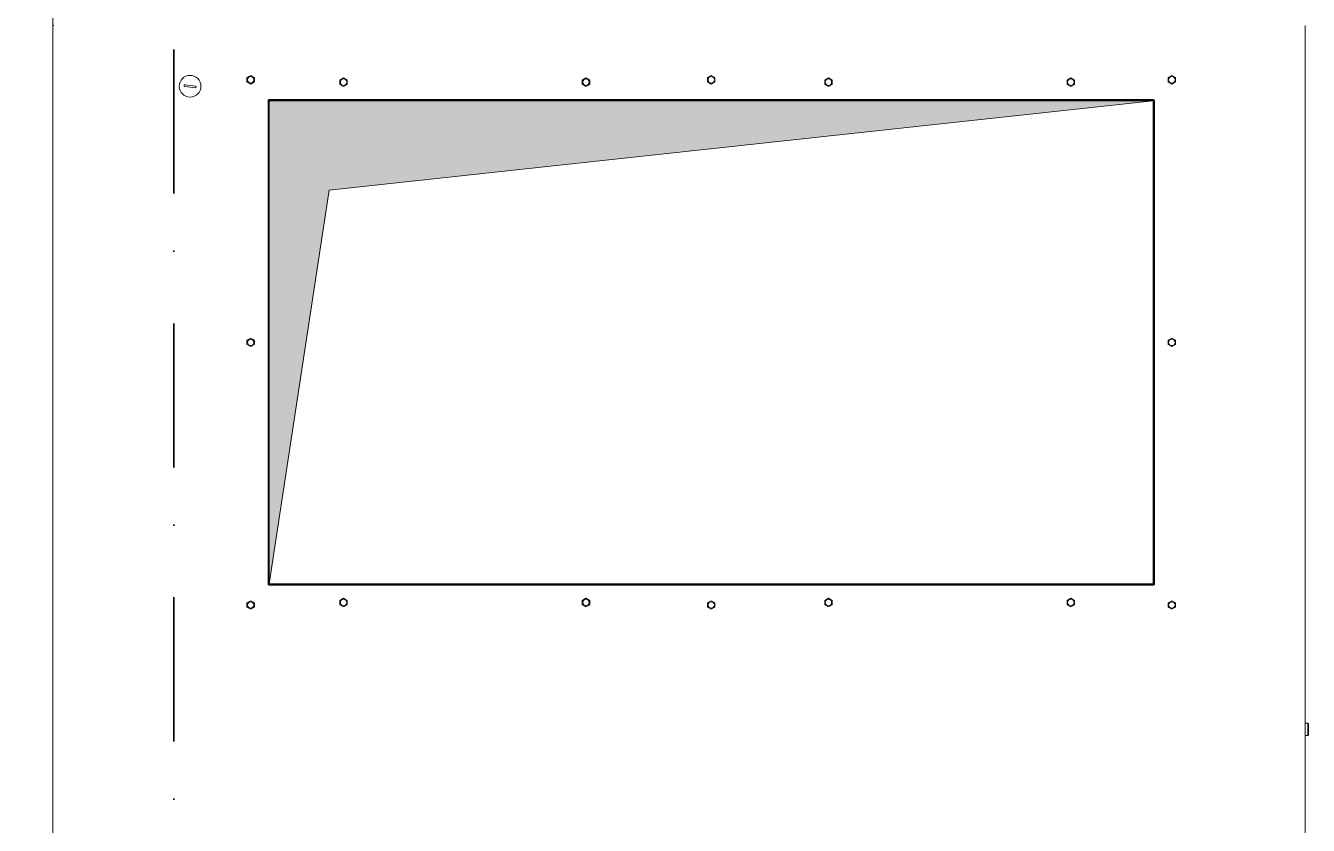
# Model space of a CAD drawing. Header units: millimetres. Extents: x 1322820 to 1391563, y 1051909 to 1098256.
# Drawn here: x 1365897 to 1367467, y 1081848 to 1082827 of the extents above; entities that cross this region are included whole.
import ezdxf
from ezdxf.enums import TextEntityAlignment as Align

# ---------------------------------------------------------------- set-up
doc = ezdxf.new("R2010")
doc.units = ezdxf.units.MM
doc.header["$MEASUREMENT"] = 0
doc.linetypes.add('AStair_dashed', pattern=[1800, 800, -1000])
doc.linetypes.add('Dot & Dashed', pattern=[335.138881, 176.388884, -88.194442, 0, -70.555556])
doc.layers.get('0').update_dxf_attribs({"true_color": 0x787878})
for name, color, linetype, lineweight, true_color in [('instalatii - echipamente_Pen_No__21', 7, 'Continuous', 20, 0x787878), ('New_arhitectura - axe_Pen_No__201', 7, 'Continuous', 35, 0x787878), ('New_instalatii - echipamente_Pen_No__101', 7, 'Continuous', 13, 0x787878), ('New_instalatii - echipamente_Pen_No__21', 7, 'Continuous', 20, 0x787878)]:
    doc.layers.add(name, color=color, linetype=linetype, lineweight=lineweight, true_color=true_color)
doc.layers.add('New_arhitectura - axe', color=7, linetype='Continuous', true_color=0x787878)
doc.styles.add('GENERATED_STYLE_1', font='arialbd.ttf')

# ---------------------------------------------------------------- blocks, each defined once
blk = doc.blocks.new('Standard grid marker')
at = {"layer": 'New_arhitectura - axe_Pen_No__201', "linetype": 'Dot & Dashed', "lineweight": 35}
blk.add_line((1000, 0), (43350, 0), dxfattribs=at)
at = {"layer": 'New_arhitectura - axe_Pen_No__201', "lineweight": 35, "style": 'GENERATED_STYLE_1'}
for tag, p in [('AC_MarkerText_1_0', (-106.1, 7.1)), ('AC_MarkerText_1_1', (44456, 7.1))]:
    blk.add_attdef(tag, text='', height=125, rotation=270, dxfattribs=at).set_placement(p, align=Align.MIDDLE_CENTER)
blk = doc.blocks.new('terasa')
at = {"layer": 'New_instalatii - echipamente_Pen_No__101', "linetype": 'Continuous', "lineweight": 13}
h = blk.add_hatch(color=256, dxfattribs=at)
edge = h.paths.add_edge_path()
edge.add_line((1366195.242, 1082735.216), (1366195.242, 1082143.836))
edge.add_line((1366195.242, 1082143.836), (1366268.759, 1082625.849))
edge.add_line((1366268.759, 1082625.849), (1367277.17, 1082735.265))
edge.add_line((1367277.17, 1082735.265), (1367084, 1082735.265))
edge.add_line((1367084, 1082735.265), (1366195.291, 1082735.265))
edge.add_arc((1366195.291, 1082735.216), 0.0495, 90, 180)
at = {"layer": 'instalatii - echipamente_Pen_No__21', "linetype": 'Continuous', "lineweight": 20}
for p, q in [((1365930.187, 1082827.243), (1365931.423, 1082827.243)), ((1365930.187, 1081443.884), (1365930.187, 1082827.243)), ((1367463.154, 1082827.243), (1367463.154, 1081443.884)), ((1366091.816, 1082752.927), (1366104.563, 1082751.246)), ((1366104.821, 1082753.207), (1366092.075, 1082754.888)), ((1366167.97, 1082763.592), (1366172.495, 1082766.204)), ((1366172.495, 1082766.204), (1366167.97, 1082763.592)), ((1366167.97, 1082758.367), (1366167.97, 1082763.592)), ((1366167.97, 1082763.592), (1366167.97, 1082758.367)), ((1366172.495, 1082755.755), (1366167.97, 1082758.367)), ((1366167.97, 1082758.367), (1366172.495, 1082755.755)), ((1366172.495, 1082766.204), (1366177.019, 1082763.592)), ((1366177.019, 1082763.592), (1366172.495, 1082766.204)), ((1366177.019, 1082758.367), (1366172.495, 1082755.755)), ((1366172.495, 1082755.755), (1366177.019, 1082758.367)), ((1366177.019, 1082763.592), (1366177.019, 1082758.367)), ((1366177.019, 1082758.367), (1366177.019, 1082763.592)), ((1366281.706, 1082760.625), (1366286.231, 1082763.237)), ((1366286.231, 1082763.237), (1366281.706, 1082760.625)), ((1366281.706, 1082755.4), (1366281.706, 1082760.625)), ((1366281.706, 1082760.625), (1366281.706, 1082755.4)), ((1366286.231, 1082752.788), (1366281.706, 1082755.4)), ((1366281.706, 1082755.4), (1366286.231, 1082752.788)), ((1366286.231, 1082763.237), (1366290.756, 1082760.625)), ((1366290.756, 1082760.625), (1366286.231, 1082763.237)), ((1366290.756, 1082755.4), (1366286.231, 1082752.788)), ((1366286.231, 1082752.788), (1366290.756, 1082755.4)), ((1366290.756, 1082760.625), (1366290.756, 1082755.4)), ((1366290.756, 1082755.4), (1366290.756, 1082760.625)), ((1366578.409, 1082760.625), (1366582.934, 1082763.237)), ((1366582.934, 1082763.237), (1366578.409, 1082760.625)), ((1366578.409, 1082755.4), (1366578.409, 1082760.625)), ((1366578.409, 1082760.625), (1366578.409, 1082755.4)), ((1366582.934, 1082752.788), (1366578.409, 1082755.4)), ((1366578.409, 1082755.4), (1366582.934, 1082752.788)), ((1366582.934, 1082763.237), (1366587.459, 1082760.625)), ((1366587.459, 1082760.625), (1366582.934, 1082763.237)), ((1366587.459, 1082755.4), (1366582.934, 1082752.788)), ((1366582.934, 1082752.788), (1366587.459, 1082755.4)), ((1366587.459, 1082760.625), (1366587.459, 1082755.4)), ((1366587.459, 1082755.4), (1366587.459, 1082760.625)), ((1366731.706, 1082763.592), (1366736.231, 1082766.204)), ((1366736.231, 1082766.204), (1366731.706, 1082763.592)), ((1366731.706, 1082758.367), (1366731.706, 1082763.592)), ((1366731.706, 1082763.592), (1366731.706, 1082758.367)), ((1366736.231, 1082755.755), (1366731.706, 1082758.367)), ((1366731.706, 1082758.367), (1366736.231, 1082755.755)), ((1366736.231, 1082766.204), (1366740.756, 1082763.592)), ((1366740.756, 1082763.592), (1366736.231, 1082766.204)), ((1366740.756, 1082758.367), (1366736.231, 1082755.755)), ((1366736.231, 1082755.755), (1366740.756, 1082758.367)), ((1366740.756, 1082763.592), (1366740.756, 1082758.367)), ((1366740.756, 1082758.367), (1366740.756, 1082763.592)), ((1366875.113, 1082760.625), (1366879.637, 1082763.237)), ((1366879.637, 1082763.237), (1366875.113, 1082760.625)), ((1366875.113, 1082755.4), (1366875.113, 1082760.625)), ((1366875.113, 1082760.625), (1366875.113, 1082755.4)), ((1366879.637, 1082752.788), (1366875.113, 1082755.4)), ((1366875.113, 1082755.4), (1366879.637, 1082752.788)), ((1366879.637, 1082763.237), (1366884.162, 1082760.625)), ((1366884.162, 1082760.625), (1366879.637, 1082763.237)), ((1366884.162, 1082755.4), (1366879.637, 1082752.788)), ((1366879.637, 1082752.788), (1366884.162, 1082755.4)), ((1366884.162, 1082760.625), (1366884.162, 1082755.4)), ((1366884.162, 1082755.4), (1366884.162, 1082760.625)), ((1367171.816, 1082760.625), (1367176.341, 1082763.237)), ((1367176.341, 1082763.237), (1367171.816, 1082760.625)), ((1367171.816, 1082755.4), (1367171.816, 1082760.625)), ((1367171.816, 1082760.625), (1367171.816, 1082755.4)), ((1367176.341, 1082752.788), (1367171.816, 1082755.4)), ((1367171.816, 1082755.4), (1367176.341, 1082752.788)), ((1367176.341, 1082763.237), (1367180.865, 1082760.625)), ((1367180.865, 1082760.625), (1367176.341, 1082763.237)), ((1367180.865, 1082755.4), (1367176.341, 1082752.788)), ((1367176.341, 1082752.788), (1367180.865, 1082755.4)), ((1367180.865, 1082760.625), (1367180.865, 1082755.4)), ((1367180.865, 1082755.4), (1367180.865, 1082760.625)), ((1367295.442, 1082763.592), (1367299.967, 1082766.204)), ((1367299.967, 1082766.204), (1367295.442, 1082763.592)), ((1367295.442, 1082758.367), (1367295.442, 1082763.592)), ((1367295.442, 1082763.592), (1367295.442, 1082758.367)), ((1367299.967, 1082755.755), (1367295.442, 1082758.367)), ((1367295.442, 1082758.367), (1367299.967, 1082755.755)), ((1367299.967, 1082766.204), (1367304.492, 1082763.592)), ((1367304.492, 1082763.592), (1367299.967, 1082766.204)), ((1367304.492, 1082758.367), (1367299.967, 1082755.755)), ((1367299.967, 1082755.755), (1367304.492, 1082758.367)), ((1367304.492, 1082763.592), (1367304.492, 1082758.367)), ((1367304.492, 1082758.367), (1367304.492, 1082763.592)), ((1366194.747, 1082736.749), (1367277.714, 1082736.749)), ((1367277.17, 1082736.254), (1366195.291, 1082736.254)), ((1366193.758, 1082143.342), (1366193.758, 1082735.76)), ((1366194.253, 1082735.216), (1366194.253, 1082142.847)), ((1366195.242, 1082142.847), (1366195.242, 1082735.216)), ((1366195.291, 1082735.265), (1367277.17, 1082735.265)), ((1366268.759, 1082625.849), (1367277.17, 1082735.265)), ((1367277.22, 1082735.216), (1367277.22, 1082143.886)), ((1367278.209, 1082735.216), (1367278.209, 1082143.886)), ((1367278.703, 1082735.76), (1367278.703, 1082143.342)), ((1366195.242, 1082143.833), (1366268.759, 1082625.849)), ((1366167.97, 1082442.163), (1366172.495, 1082444.775)), ((1366172.495, 1082444.775), (1366167.97, 1082442.163)), ((1366167.97, 1082436.938), (1366167.97, 1082442.163)), ((1366167.97, 1082442.163), (1366167.97, 1082436.938)), ((1366172.495, 1082444.775), (1366177.019, 1082442.163)), ((1366177.019, 1082442.163), (1366172.495, 1082444.775)), ((1366177.019, 1082442.163), (1366177.019, 1082436.938)), ((1366177.019, 1082436.938), (1366177.019, 1082442.163)), ((1367295.442, 1082442.163), (1367299.967, 1082444.775)), ((1367299.967, 1082444.775), (1367295.442, 1082442.163)), ((1367295.442, 1082436.938), (1367295.442, 1082442.163)), ((1367295.442, 1082442.163), (1367295.442, 1082436.938)), ((1367299.967, 1082444.775), (1367304.492, 1082442.163)), ((1367304.492, 1082442.163), (1367299.967, 1082444.775)), ((1367304.492, 1082442.163), (1367304.492, 1082436.938)), ((1367304.492, 1082436.938), (1367304.492, 1082442.163)), ((1366172.495, 1082434.326), (1366167.97, 1082436.938)), ((1366167.97, 1082436.938), (1366172.495, 1082434.326)), ((1366177.019, 1082436.938), (1366172.495, 1082434.326)), ((1366172.495, 1082434.326), (1366177.019, 1082436.938)), ((1367299.967, 1082434.326), (1367295.442, 1082436.938)), ((1367295.442, 1082436.938), (1367299.967, 1082434.326)), ((1367304.492, 1082436.938), (1367299.967, 1082434.326)), ((1367299.967, 1082434.326), (1367304.492, 1082436.938)), ((1366195.242, 1082142.847), (1366194.253, 1082142.847)), ((1367277.714, 1082142.353), (1366194.747, 1082142.353)), ((1366195.341, 1082143.292), (1366195.242, 1082143.292)), ((1366195.341, 1082143.836), (1367277.17, 1082143.836)), ((1366195.341, 1082143.836), (1366195.341, 1082142.847)), ((1366195.341, 1082142.847), (1367277.17, 1082142.847)), ((1366281.706, 1082123.702), (1366286.231, 1082126.314)), ((1366286.231, 1082126.314), (1366281.706, 1082123.702)), ((1366286.231, 1082126.314), (1366290.756, 1082123.702)), ((1366290.756, 1082123.702), (1366286.231, 1082126.314)), ((1366578.409, 1082123.702), (1366582.934, 1082126.314)), ((1366582.934, 1082126.314), (1366578.409, 1082123.702)), ((1366582.934, 1082126.314), (1366587.459, 1082123.702)), ((1366587.459, 1082123.702), (1366582.934, 1082126.314)), ((1366875.113, 1082123.702), (1366879.637, 1082126.314)), ((1366879.637, 1082126.314), (1366875.113, 1082123.702)), ((1366879.637, 1082126.314), (1366884.162, 1082123.702)), ((1366884.162, 1082123.702), (1366879.637, 1082126.314)), ((1367171.816, 1082123.702), (1367176.341, 1082126.314)), ((1367176.341, 1082126.314), (1367171.816, 1082123.702)), ((1367176.341, 1082126.314), (1367180.865, 1082123.702)), ((1367180.865, 1082123.702), (1367176.341, 1082126.314)), ((1366167.97, 1082120.735), (1366172.495, 1082123.347)), ((1366172.495, 1082123.347), (1366167.97, 1082120.735)), ((1366167.97, 1082115.51), (1366167.97, 1082120.735)), ((1366167.97, 1082120.735), (1366167.97, 1082115.51)), ((1366172.495, 1082112.897), (1366167.97, 1082115.51)), ((1366167.97, 1082115.51), (1366172.495, 1082112.897)), ((1366172.495, 1082123.347), (1366177.019, 1082120.735)), ((1366177.019, 1082120.735), (1366172.495, 1082123.347)), ((1366177.019, 1082115.51), (1366172.495, 1082112.897)), ((1366172.495, 1082112.897), (1366177.019, 1082115.51)), ((1366177.019, 1082120.735), (1366177.019, 1082115.51)), ((1366177.019, 1082115.51), (1366177.019, 1082120.735)), ((1366281.706, 1082118.477), (1366281.706, 1082123.702)), ((1366281.706, 1082123.702), (1366281.706, 1082118.477)), ((1366286.231, 1082115.864), (1366281.706, 1082118.477)), ((1366281.706, 1082118.477), (1366286.231, 1082115.864)), ((1366290.756, 1082118.477), (1366286.231, 1082115.864)), ((1366286.231, 1082115.864), (1366290.756, 1082118.477)), ((1366290.756, 1082123.702), (1366290.756, 1082118.477)), ((1366290.756, 1082118.477), (1366290.756, 1082123.702)), ((1366578.409, 1082118.477), (1366578.409, 1082123.702)), ((1366578.409, 1082123.702), (1366578.409, 1082118.477)), ((1366582.934, 1082115.864), (1366578.409, 1082118.477)), ((1366578.409, 1082118.477), (1366582.934, 1082115.864)), ((1366587.459, 1082118.477), (1366582.934, 1082115.864)), ((1366582.934, 1082115.864), (1366587.459, 1082118.477)), ((1366587.459, 1082123.702), (1366587.459, 1082118.477)), ((1366587.459, 1082118.477), (1366587.459, 1082123.702)), ((1366731.706, 1082120.735), (1366736.231, 1082123.347)), ((1366736.231, 1082123.347), (1366731.706, 1082120.735)), ((1366731.706, 1082115.51), (1366731.706, 1082120.735)), ((1366731.706, 1082120.735), (1366731.706, 1082115.51)), ((1366736.231, 1082112.897), (1366731.706, 1082115.51)), ((1366731.706, 1082115.51), (1366736.231, 1082112.897)), ((1366736.231, 1082123.347), (1366740.756, 1082120.735)), ((1366740.756, 1082120.735), (1366736.231, 1082123.347)), ((1366740.756, 1082115.51), (1366736.231, 1082112.897)), ((1366736.231, 1082112.897), (1366740.756, 1082115.51)), ((1366740.756, 1082120.735), (1366740.756, 1082115.51)), ((1366740.756, 1082115.51), (1366740.756, 1082120.735)), ((1366875.113, 1082118.477), (1366875.113, 1082123.702)), ((1366875.113, 1082123.702), (1366875.113, 1082118.477)), ((1366879.637, 1082115.864), (1366875.113, 1082118.477)), ((1366875.113, 1082118.477), (1366879.637, 1082115.864)), ((1366884.162, 1082118.477), (1366879.637, 1082115.864)), ((1366879.637, 1082115.864), (1366884.162, 1082118.477)), ((1366884.162, 1082123.702), (1366884.162, 1082118.477)), ((1366884.162, 1082118.477), (1366884.162, 1082123.702)), ((1367171.816, 1082118.477), (1367171.816, 1082123.702)), ((1367171.816, 1082123.702), (1367171.816, 1082118.477)), ((1367176.341, 1082115.864), (1367171.816, 1082118.477)), ((1367171.816, 1082118.477), (1367176.341, 1082115.864)), ((1367180.865, 1082118.477), (1367176.341, 1082115.864)), ((1367176.341, 1082115.864), (1367180.865, 1082118.477)), ((1367180.865, 1082123.702), (1367180.865, 1082118.477)), ((1367180.865, 1082118.477), (1367180.865, 1082123.702)), ((1367295.442, 1082120.735), (1367299.967, 1082123.347)), ((1367299.967, 1082123.347), (1367295.442, 1082120.735)), ((1367295.442, 1082115.51), (1367295.442, 1082120.735)), ((1367295.442, 1082120.735), (1367295.442, 1082115.51)), ((1367299.967, 1082112.897), (1367295.442, 1082115.51)), ((1367295.442, 1082115.51), (1367299.967, 1082112.897)), ((1367299.967, 1082123.347), (1367304.492, 1082120.735)), ((1367304.492, 1082120.735), (1367299.967, 1082123.347)), ((1367304.492, 1082115.51), (1367299.967, 1082112.897)), ((1367299.967, 1082112.897), (1367304.492, 1082115.51)), ((1367304.492, 1082120.735), (1367304.492, 1082115.51)), ((1367304.492, 1082115.51), (1367304.492, 1082120.735)), ((1367463.154, 1081973.39), (1367466.615, 1081973.39)), ((1367466.615, 1081958.555), (1367466.615, 1081973.39)), ((1367467.11, 1081972.896), (1367466.615, 1081973.39)), ((1367467.11, 1081972.896), (1367467.11, 1081959.05)), ((1367463.154, 1081958.555), (1367466.615, 1081958.555)), ((1367467.11, 1081959.05), (1367466.615, 1081958.555))]:
    blk.add_line(p, q, dxfattribs=at)
at = {"layer": 'instalatii - echipamente_Pen_No__21', "linetype": 'AStair_dashed', "lineweight": 20, "flags": 128}
blk.add_lwpolyline([(1365930.187, 1084211.858), (1365930.187, 1081442.628), (1365208.209, 1081442.628), (1365208.209, 1084211.858)], close=True, dxfattribs=at)
at = {"layer": 'instalatii - echipamente_Pen_No__21', "linetype": 'Continuous', "lineweight": 20, "flags": 128}
for points in [[(1366090.965, 1082754.037), (1366090.962, 1082754.016), (1366090.961, 1082754.006), (1366090.959, 1082753.993), (1366090.957, 1082753.978), (1366090.956, 1082753.967), (1366090.955, 1082753.955), (1366090.954, 1082753.943), (1366090.953, 1082753.931), (1366090.953, 1082753.918), (1366090.952, 1082753.905), (1366090.952, 1082753.892), (1366090.952, 1082753.879), (1366090.953, 1082753.865), (1366090.953, 1082753.851), (1366090.955, 1082753.836), (1366090.956, 1082753.82), (1366090.958, 1082753.804), (1366090.961, 1082753.787), (1366090.964, 1082753.768), (1366090.968, 1082753.749), (1366090.97, 1082753.739), (1366090.972, 1082753.728), (1366090.975, 1082753.718), (1366090.977, 1082753.707), (1366090.98, 1082753.696), (1366090.983, 1082753.685), (1366090.985, 1082753.674), (1366090.988, 1082753.663), (1366090.991, 1082753.652), (1366090.994, 1082753.641), (1366090.997, 1082753.63), (1366091, 1082753.619), (1366091.004, 1082753.608), (1366091.007, 1082753.597), (1366091.01, 1082753.586), (1366091.013, 1082753.576), (1366091.017, 1082753.566), (1366091.02, 1082753.556), (1366091.023, 1082753.546), (1366091.03, 1082753.528), (1366091.036, 1082753.512), (1366091.042, 1082753.496), (1366091.049, 1082753.481), (1366091.055, 1082753.467), (1366091.061, 1082753.454), (1366091.068, 1082753.442), (1366091.074, 1082753.43), (1366091.081, 1082753.419), (1366091.088, 1082753.408), (1366091.095, 1082753.397), (1366091.102, 1082753.386), (1366091.109, 1082753.376), (1366091.116, 1082753.365), (1366091.123, 1082753.355), (1366091.131, 1082753.345), (1366091.138, 1082753.335), (1366091.146, 1082753.325), (1366091.153, 1082753.315), (1366091.161, 1082753.306), (1366091.168, 1082753.296), (1366091.176, 1082753.286), (1366091.183, 1082753.276), (1366091.191, 1082753.266), (1366091.199, 1082753.256), (1366091.207, 1082753.247), (1366091.215, 1082753.237), (1366091.223, 1082753.227), (1366091.232, 1082753.218), (1366091.241, 1082753.208), (1366091.249, 1082753.199), (1366091.259, 1082753.19), (1366091.269, 1082753.18), (1366091.279, 1082753.171), (1366091.29, 1082753.161), (1366091.302, 1082753.151), (1366091.314, 1082753.142), (1366091.328, 1082753.131), (1366091.342, 1082753.121), (1366091.358, 1082753.11), (1366091.367, 1082753.104), (1366091.375, 1082753.099), (1366091.384, 1082753.093), (1366091.393, 1082753.087), (1366091.403, 1082753.081), (1366091.412, 1082753.075), (1366091.422, 1082753.07), (1366091.432, 1082753.064), (1366091.442, 1082753.058), (1366091.452, 1082753.052), (1366091.462, 1082753.046), (1366091.472, 1082753.041), (1366091.482, 1082753.035), (1366091.492, 1082753.03), (1366091.501, 1082753.024), (1366091.511, 1082753.019), (1366091.521, 1082753.014), (1366091.53, 1082753.009), (1366091.54, 1082753.005), (1366091.549, 1082753), (1366091.566, 1082752.992), (1366091.582, 1082752.984), (1366091.598, 1082752.978), (1366091.613, 1082752.972), (1366091.627, 1082752.967), (1366091.641, 1082752.962), (1366091.654, 1082752.958), (1366091.667, 1082752.954), (1366091.68, 1082752.951), (1366091.692, 1082752.948), (1366091.705, 1082752.945), (1366091.717, 1082752.942), (1366091.729, 1082752.94), (1366091.741, 1082752.938), (1366091.752, 1082752.936), (1366091.762, 1082752.934), (1366091.777, 1082752.932), (1366091.789, 1082752.931), (1366091.816, 1082752.927)], [(1366092.075, 1082754.888), (1366092.054, 1082754.891), (1366092.044, 1082754.892), (1366092.031, 1082754.894), (1366092.016, 1082754.896), (1366092.005, 1082754.897), (1366091.993, 1082754.898), (1366091.981, 1082754.899), (1366091.969, 1082754.9), (1366091.956, 1082754.9), (1366091.943, 1082754.901), (1366091.93, 1082754.901), (1366091.917, 1082754.901), (1366091.903, 1082754.9), (1366091.889, 1082754.9), (1366091.874, 1082754.898), (1366091.859, 1082754.897), (1366091.843, 1082754.895), (1366091.825, 1082754.892), (1366091.807, 1082754.889), (1366091.787, 1082754.885), (1366091.777, 1082754.883), (1366091.767, 1082754.881), (1366091.756, 1082754.878), (1366091.746, 1082754.876), (1366091.735, 1082754.873), (1366091.724, 1082754.871), (1366091.713, 1082754.868), (1366091.701, 1082754.865), (1366091.69, 1082754.862), (1366091.679, 1082754.859), (1366091.668, 1082754.856), (1366091.657, 1082754.853), (1366091.646, 1082754.85), (1366091.635, 1082754.846), (1366091.625, 1082754.843), (1366091.615, 1082754.84), (1366091.604, 1082754.837), (1366091.595, 1082754.834), (1366091.585, 1082754.83), (1366091.567, 1082754.824), (1366091.55, 1082754.817), (1366091.534, 1082754.811), (1366091.52, 1082754.805), (1366091.506, 1082754.798), (1366091.493, 1082754.792), (1366091.48, 1082754.786), (1366091.468, 1082754.779), (1366091.457, 1082754.772), (1366091.446, 1082754.766), (1366091.435, 1082754.759), (1366091.424, 1082754.752), (1366091.414, 1082754.745), (1366091.404, 1082754.737), (1366091.393, 1082754.73), (1366091.383, 1082754.723), (1366091.373, 1082754.715), (1366091.363, 1082754.708), (1366091.353, 1082754.7), (1366091.344, 1082754.692), (1366091.334, 1082754.685), (1366091.324, 1082754.677), (1366091.314, 1082754.67), (1366091.304, 1082754.662), (1366091.295, 1082754.654), (1366091.285, 1082754.646), (1366091.275, 1082754.638), (1366091.266, 1082754.63), (1366091.256, 1082754.622), (1366091.247, 1082754.613), (1366091.237, 1082754.604), (1366091.228, 1082754.595), (1366091.219, 1082754.585), (1366091.209, 1082754.575), (1366091.2, 1082754.564), (1366091.19, 1082754.552), (1366091.18, 1082754.539), (1366091.17, 1082754.526), (1366091.159, 1082754.511), (1366091.148, 1082754.496), (1366091.143, 1082754.487), (1366091.137, 1082754.478), (1366091.131, 1082754.47), (1366091.125, 1082754.46), (1366091.119, 1082754.451), (1366091.114, 1082754.442), (1366091.108, 1082754.432), (1366091.102, 1082754.422), (1366091.096, 1082754.412), (1366091.09, 1082754.402), (1366091.084, 1082754.392), (1366091.079, 1082754.382), (1366091.073, 1082754.372), (1366091.068, 1082754.362), (1366091.062, 1082754.352), (1366091.057, 1082754.343), (1366091.052, 1082754.333), (1366091.047, 1082754.324), (1366091.043, 1082754.314), (1366091.038, 1082754.305), (1366091.03, 1082754.288), (1366091.022, 1082754.271), (1366091.016, 1082754.256), (1366091.01, 1082754.241), (1366091.005, 1082754.227), (1366091, 1082754.213), (1366090.996, 1082754.199), (1366090.992, 1082754.186), (1366090.988, 1082754.174), (1366090.985, 1082754.161), (1366090.983, 1082754.149), (1366090.98, 1082754.136), (1366090.978, 1082754.124), (1366090.976, 1082754.112), (1366090.974, 1082754.101), (1366090.972, 1082754.091), (1366090.97, 1082754.076), (1366090.968, 1082754.064), (1366090.965, 1082754.037)], [(1366104.563, 1082751.246), (1366104.583, 1082751.244), (1366104.594, 1082751.242), (1366104.607, 1082751.241), (1366104.622, 1082751.239), (1366104.633, 1082751.238), (1366104.644, 1082751.237), (1366104.656, 1082751.236), (1366104.669, 1082751.235), (1366104.681, 1082751.234), (1366104.694, 1082751.234), (1366104.707, 1082751.234), (1366104.72, 1082751.234), (1366104.734, 1082751.234), (1366104.748, 1082751.235), (1366104.763, 1082751.236), (1366104.779, 1082751.238), (1366104.795, 1082751.24), (1366104.812, 1082751.242), (1366104.831, 1082751.246), (1366104.85, 1082751.249), (1366104.86, 1082751.251), (1366104.871, 1082751.254), (1366104.881, 1082751.256), (1366104.892, 1082751.259), (1366104.903, 1082751.261), (1366104.914, 1082751.264), (1366104.925, 1082751.267), (1366104.936, 1082751.269), (1366104.947, 1082751.272), (1366104.958, 1082751.275), (1366104.969, 1082751.279), (1366104.98, 1082751.282), (1366104.991, 1082751.285), (1366105.002, 1082751.288), (1366105.013, 1082751.291), (1366105.023, 1082751.294), (1366105.033, 1082751.298), (1366105.043, 1082751.301), (1366105.053, 1082751.304), (1366105.071, 1082751.311), (1366105.087, 1082751.317), (1366105.103, 1082751.323), (1366105.118, 1082751.33), (1366105.132, 1082751.336), (1366105.145, 1082751.342), (1366105.157, 1082751.349), (1366105.169, 1082751.355), (1366105.181, 1082751.362), (1366105.192, 1082751.369), (1366105.203, 1082751.376), (1366105.213, 1082751.383), (1366105.224, 1082751.39), (1366105.234, 1082751.397), (1366105.244, 1082751.404), (1366105.254, 1082751.412), (1366105.264, 1082751.419), (1366105.274, 1082751.427), (1366105.284, 1082751.434), (1366105.294, 1082751.442), (1366105.304, 1082751.45), (1366105.314, 1082751.457), (1366105.323, 1082751.465), (1366105.333, 1082751.472), (1366105.343, 1082751.48), (1366105.353, 1082751.488), (1366105.362, 1082751.496), (1366105.372, 1082751.504), (1366105.382, 1082751.513), (1366105.391, 1082751.522), (1366105.4, 1082751.53), (1366105.41, 1082751.54), (1366105.419, 1082751.549), (1366105.428, 1082751.56), (1366105.438, 1082751.571), (1366105.448, 1082751.582), (1366105.458, 1082751.595), (1366105.468, 1082751.608), (1366105.478, 1082751.623), (1366105.489, 1082751.639), (1366105.495, 1082751.647), (1366105.501, 1082751.656), (1366105.506, 1082751.665), (1366105.512, 1082751.674), (1366105.518, 1082751.683), (1366105.524, 1082751.693), (1366105.53, 1082751.703), (1366105.536, 1082751.712), (1366105.542, 1082751.722), (1366105.547, 1082751.732), (1366105.553, 1082751.742), (1366105.559, 1082751.752), (1366105.564, 1082751.762), (1366105.57, 1082751.772), (1366105.575, 1082751.782), (1366105.58, 1082751.792), (1366105.585, 1082751.801), (1366105.59, 1082751.811), (1366105.595, 1082751.82), (1366105.599, 1082751.829), (1366105.608, 1082751.847), (1366105.615, 1082751.863), (1366105.622, 1082751.879), (1366105.628, 1082751.894), (1366105.633, 1082751.908), (1366105.638, 1082751.922), (1366105.642, 1082751.935), (1366105.646, 1082751.948), (1366105.649, 1082751.961), (1366105.652, 1082751.973), (1366105.655, 1082751.986), (1366105.657, 1082751.998), (1366105.66, 1082752.01), (1366105.662, 1082752.022), (1366105.664, 1082752.033), (1366105.665, 1082752.044), (1366105.667, 1082752.058), (1366105.669, 1082752.07), (1366105.673, 1082752.097)], [(1366105.673, 1082752.097), (1366105.675, 1082752.118), (1366105.677, 1082752.129), (1366105.678, 1082752.142), (1366105.68, 1082752.157), (1366105.681, 1082752.168), (1366105.682, 1082752.179), (1366105.683, 1082752.191), (1366105.684, 1082752.204), (1366105.685, 1082752.216), (1366105.685, 1082752.229), (1366105.685, 1082752.242), (1366105.685, 1082752.256), (1366105.685, 1082752.269), (1366105.684, 1082752.284), (1366105.683, 1082752.298), (1366105.681, 1082752.314), (1366105.679, 1082752.33), (1366105.676, 1082752.348), (1366105.673, 1082752.366), (1366105.669, 1082752.386), (1366105.667, 1082752.396), (1366105.665, 1082752.406), (1366105.663, 1082752.417), (1366105.66, 1082752.427), (1366105.658, 1082752.438), (1366105.655, 1082752.449), (1366105.652, 1082752.46), (1366105.649, 1082752.472), (1366105.646, 1082752.483), (1366105.643, 1082752.494), (1366105.64, 1082752.505), (1366105.637, 1082752.516), (1366105.634, 1082752.527), (1366105.631, 1082752.538), (1366105.627, 1082752.548), (1366105.624, 1082752.558), (1366105.621, 1082752.569), (1366105.618, 1082752.578), (1366105.614, 1082752.588), (1366105.608, 1082752.606), (1366105.602, 1082752.623), (1366105.595, 1082752.639), (1366105.589, 1082752.653), (1366105.583, 1082752.667), (1366105.576, 1082752.68), (1366105.57, 1082752.693), (1366105.563, 1082752.704), (1366105.557, 1082752.716), (1366105.55, 1082752.727), (1366105.543, 1082752.738), (1366105.536, 1082752.748), (1366105.529, 1082752.759), (1366105.522, 1082752.769), (1366105.514, 1082752.779), (1366105.507, 1082752.789), (1366105.499, 1082752.799), (1366105.492, 1082752.809), (1366105.484, 1082752.819), (1366105.477, 1082752.829), (1366105.469, 1082752.839), (1366105.462, 1082752.848), (1366105.454, 1082752.858), (1366105.446, 1082752.868), (1366105.439, 1082752.878), (1366105.431, 1082752.888), (1366105.422, 1082752.897), (1366105.414, 1082752.907), (1366105.406, 1082752.917), (1366105.397, 1082752.926), (1366105.388, 1082752.935), (1366105.379, 1082752.945), (1366105.369, 1082752.954), (1366105.359, 1082752.964), (1366105.348, 1082752.973), (1366105.336, 1082752.983), (1366105.323, 1082752.993), (1366105.31, 1082753.003), (1366105.295, 1082753.014), (1366105.279, 1082753.024), (1366105.271, 1082753.03), (1366105.262, 1082753.036), (1366105.253, 1082753.042), (1366105.244, 1082753.047), (1366105.235, 1082753.053), (1366105.225, 1082753.059), (1366105.216, 1082753.065), (1366105.206, 1082753.071), (1366105.196, 1082753.077), (1366105.186, 1082753.082), (1366105.176, 1082753.088), (1366105.166, 1082753.094), (1366105.156, 1082753.099), (1366105.146, 1082753.105), (1366105.136, 1082753.11), (1366105.126, 1082753.115), (1366105.117, 1082753.12), (1366105.107, 1082753.125), (1366105.098, 1082753.13), (1366105.089, 1082753.134), (1366105.072, 1082753.143), (1366105.055, 1082753.15), (1366105.04, 1082753.157), (1366105.025, 1082753.163), (1366105.011, 1082753.168), (1366104.997, 1082753.173), (1366104.983, 1082753.177), (1366104.97, 1082753.18), (1366104.958, 1082753.184), (1366104.945, 1082753.187), (1366104.933, 1082753.19), (1366104.92, 1082753.192), (1366104.908, 1082753.194), (1366104.897, 1082753.196), (1366104.886, 1082753.198), (1366104.875, 1082753.2), (1366104.861, 1082753.202), (1366104.849, 1082753.204), (1366104.821, 1082753.207)]]:
    blk.add_lwpolyline(points, dxfattribs=at)
at = {"layer": 'instalatii - echipamente_Pen_No__21', "linetype": 'Continuous', "lineweight": 20}
for centre, radius in [((1366098.319, 1082753.067), 13.352), ((1366172.495, 1082760.979), 3.956), ((1366286.231, 1082758.012), 3.956), ((1366582.934, 1082758.012), 3.956), ((1366736.231, 1082760.979), 3.956), ((1366879.637, 1082758.012), 3.956), ((1367176.341, 1082758.012), 3.956), ((1367299.967, 1082760.979), 3.956), ((1366172.495, 1082439.551), 3.956), ((1367299.967, 1082439.551), 3.956), ((1366286.231, 1082121.089), 3.956), ((1366582.934, 1082121.089), 3.956), ((1366879.637, 1082121.089), 3.956), ((1367176.341, 1082121.089), 3.956), ((1366172.495, 1082118.122), 3.956), ((1366736.231, 1082118.122), 3.956), ((1367299.967, 1082118.122), 3.956)]:
    blk.add_circle(centre, radius, dxfattribs=at)
for centre, radius, start, end in [((1366194.747, 1082735.76), 0.989, 90, 180), ((1366195.291, 1082735.216), 1.038, 92.729402, 180), ((1366195.291, 1082735.216), 1.038, 90, 92.729403), ((1367277.17, 1082735.216), 1.038, 0, 90), ((1367277.714, 1082735.76), 0.989, 0, 90), ((1366195.291, 1082735.216), 0.0495, 89.999865, 180), ((1367277.17, 1082735.216), 0.0495, 0, 90), ((1366194.747, 1082143.342), 0.989, 180, 269.999993), ((1367277.17, 1082143.886), 0.0495, 270, 0), ((1367277.17, 1082143.886), 1.038, 269.999994, 357.270597), ((1367277.714, 1082143.342), 0.989, 270, 0), ((1367277.17, 1082143.886), 1.038, 357.270662, 0.000064)]:
    blk.add_arc(centre, radius, start, end, dxfattribs=at)
at = {"layer": 'New_instalatii - echipamente_Pen_No__21', "linetype": 'Continuous', "lineweight": 20, "flags": 128}
for points in [[(1365930.187, 1084211.858), (1365930.187, 1081442.628)], [(1367463.154, 1081811.974), (1367463.154, 1081958.555), (1367466.615, 1081958.555), (1367467.11, 1081959.05), (1367467.11, 1081972.896), (1367466.615, 1081973.39), (1367463.154, 1081973.39), (1367463.154, 1082142.353), (1367463.154, 1082736.749), (1367463.154, 1082827.243)]]:
    blk.add_lwpolyline(points, dxfattribs=at)
for points in [[(1366193.758, 1082735.76, -0.41421356), (1366194.747, 1082736.749), (1367084, 1082736.749), (1367277.714, 1082736.749, -0.41421356), (1367278.703, 1082735.76), (1367278.703, 1082143.342, -0.41421356), (1367277.714, 1082142.353), (1367084, 1082142.353), (1366194.747, 1082142.353, -0.41421356), (1366193.758, 1082143.342)], [(1366195.242, 1082735.216), (1366195.242, 1082143.836), (1366268.759, 1082625.849), (1367277.17, 1082735.265), (1367084, 1082735.265), (1366195.291, 1082735.265, 0.41421356)]]:
    blk.add_lwpolyline(points, format="xyb", close=True, dxfattribs=at)
at = {"layer": 'New_arhitectura - axe', "linetype": 'Continuous', "lineweight": 13, "zscale": 1000, "rotation": 90}
blk.add_blockref('Standard grid marker', (1366078.539, 1052120.65), dxfattribs=at)

msp = doc.modelspace()

# ---------------------------------------------------------------- block references
msp.add_blockref('terasa', (0, 0))

doc.saveas('drawing.dxf')
